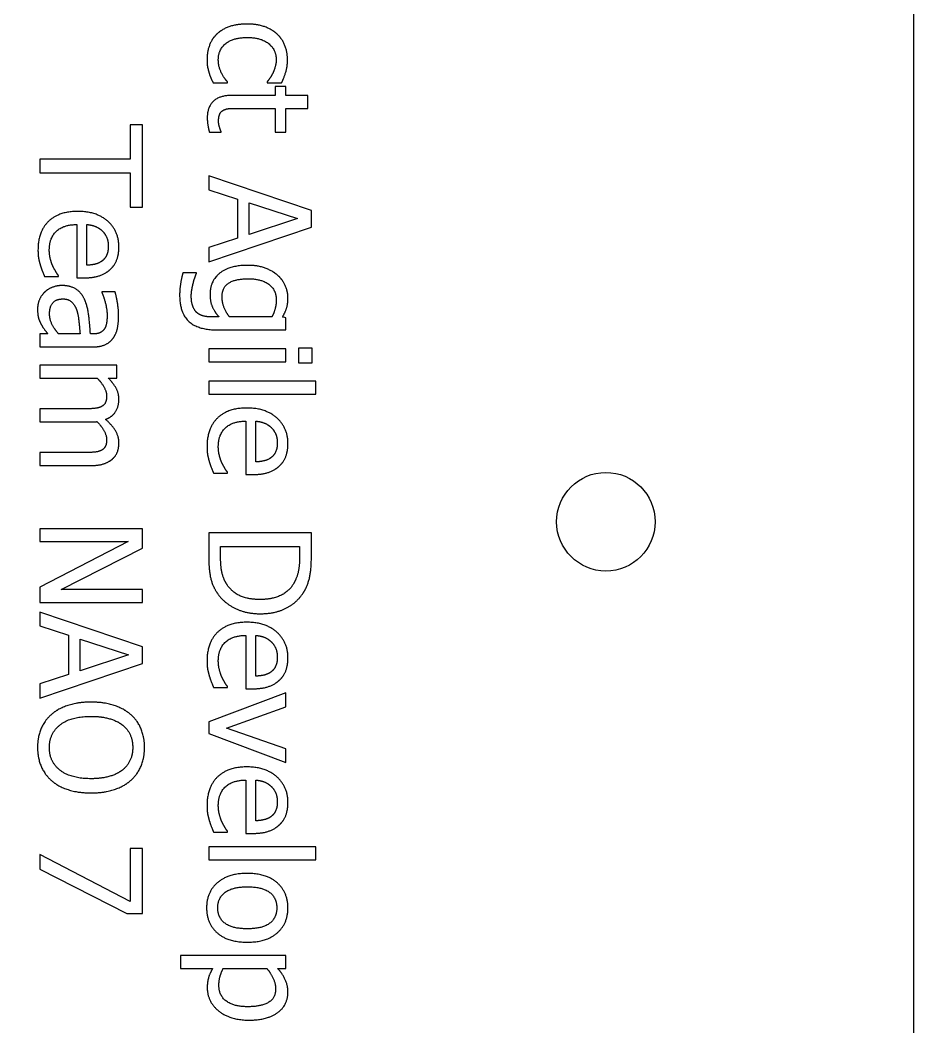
# Model space of a CAD drawing. Header units: millimetres. Extents: x 0 to 180, y 0 to 151.
# Drawn here: x 136.47 to 180, y 50.91 to 99.92 of the extents above; entities that cross this region are included whole.
import ezdxf

# ---------------------------------------------------------------- set-up
doc = ezdxf.new("R2010")
doc.units = ezdxf.units.MM

msp = doc.modelspace()

# ---------------------------------------------------------------- linework, layer by layer
for p, q in [((139.716, 87.988), (139.716, 89.969)), ((146.154, 85.47), (145.825, 85.47)), ((148.735, 85.47), (146.672, 85.47)), ((139.388, 84.641), (138.347, 84.641)), ((140.012, 84.641), (139.89, 84.641)), ((147.949, 78.415), (147.949, 80.397)), ((147.949, 67.986), (147.949, 69.967)), ((147.949, 60.944), (147.949, 62.925)), ((146.356, 53.752), (148.487, 53.752))]:
    msp.add_line(p, q)
for points in [[(0, 0), (180, 0), (180, 151), (0, 151)], [(137.423, 92.485), (141.831, 92.485), (141.831, 90.808), (142.423, 90.808), (142.423, 94.827), (141.831, 94.827), (141.831, 93.15), (137.423, 93.15)], [(145.655, 91.665), (147.053, 91.211), (147.053, 89.303), (145.655, 88.849), (145.655, 88.148), (150.655, 89.833), (150.655, 90.652), (145.655, 92.338)], [(147.62, 91.029), (149.974, 90.259), (147.62, 89.485)], [(145.655, 83.91), (145.655, 83.278), (149.407, 83.278), (149.407, 83.91)], [(150.031, 83.233), (150.688, 83.233), (150.688, 83.95), (150.031, 83.95)], [(145.655, 82.338), (145.655, 81.705), (150.878, 81.705), (150.878, 82.338)], [(142.423, 72.194), (138.464, 72.194), (142.423, 74.207), (142.423, 75.152), (137.423, 75.152), (137.423, 74.532), (141.734, 74.532), (137.423, 72.319), (137.423, 71.574), (142.423, 71.574)], [(138.821, 69.973), (138.821, 68.065), (137.423, 67.611), (137.423, 66.91), (142.423, 68.596), (142.423, 69.414), (137.423, 71.1), (137.423, 70.427)], [(141.742, 69.021), (139.388, 68.247), (139.388, 69.791)], [(146.518, 65.457), (149.407, 66.483), (149.407, 67.167), (145.655, 65.765), (145.655, 65.198), (149.407, 63.784), (149.407, 64.44)], [(142.423, 59.596), (141.835, 59.596), (141.835, 57.015), (137.423, 59.301), (137.423, 58.588), (141.673, 56.424), (142.423, 56.424)], [(145.655, 59.675), (145.655, 59.043), (150.878, 59.043), (150.878, 59.675)]]:
    msp.add_lwpolyline(points, close=True)
for points in [[(145.866, 96.872), (146.575, 96.872), (146.575, 96.908)], [(147.098, 95.624), (148.885, 95.624), (148.885, 94.461), (149.407, 94.461), (149.407, 95.624), (150.485, 95.624), (150.485, 96.256), (149.407, 96.256), (149.407, 96.681), (148.885, 96.681), (148.885, 96.256), (146.806, 96.256)], [(148.496, 96.908), (148.496, 96.872), (149.205, 96.872)], [(145.688, 94.461), (146.255, 94.461), (146.255, 94.497)], [(139.234, 89.969), (139.234, 87.372), (139.578, 87.372)], [(137.654, 87.441), (138.343, 87.441), (138.343, 87.477)], [(145.056, 87.589), (145.056, 87.621), (144.399, 87.621)], [(141.094, 86.695), (140.45, 86.695), (140.45, 86.659)], [(146.085, 84.838), (149.407, 84.838), (149.407, 85.433), (149.249, 85.47)], [(137.82, 84.641), (137.423, 84.641), (137.423, 84.009), (139.988, 84.009)], [(140.762, 82.489), (141.175, 82.489), (141.175, 83.122), (137.423, 83.122), (137.423, 82.489), (140.227, 82.489)], [(139.595, 80.994), (137.423, 80.994), (137.423, 80.362), (139.894, 80.362)], [(147.466, 80.397), (147.466, 77.799), (147.811, 77.799)], [(139.595, 78.867), (137.423, 78.867), (137.423, 78.235), (139.894, 78.235)], [(145.886, 77.868), (146.575, 77.868), (146.575, 77.905)], [(150.655, 73.825), (150.655, 74.963), (145.655, 74.963), (145.655, 73.812)], [(146.231, 73.792), (146.231, 74.299), (150.08, 74.299), (150.08, 73.792)], [(147.466, 69.967), (147.466, 67.37), (147.811, 67.37)], [(145.886, 67.439), (146.575, 67.439), (146.575, 67.475)], [(147.466, 62.925), (147.466, 60.328), (147.811, 60.328)], [(145.886, 60.397), (146.575, 60.397), (146.575, 60.433)], [(149.014, 53.752), (149.407, 53.752), (149.407, 54.384), (144.274, 54.384), (144.274, 53.752), (145.846, 53.752)]]:
    msp.add_lwpolyline(points)
msp.add_circle((165, 75.5), 2.4)
for points in [[(147.523, 99.728), (147.029, 99.728), (146.291, 99.473), (146.052, 99.242)], [(148.982, 99.242), (148.739, 99.465), (148.017, 99.728), (147.523, 99.728)], [(146.052, 99.242), (145.809, 99.011), (145.57, 98.367), (145.57, 97.978)], [(146.121, 97.99), (146.121, 98.5), (146.863, 99.076), (147.523, 99.076)], [(147.523, 99.076), (148.2, 99.076), (148.941, 98.48), (148.941, 97.99)], [(149.492, 97.978), (149.492, 98.359), (149.229, 99.019), (148.982, 99.242)], [(145.57, 97.978), (145.57, 97.779), (145.619, 97.524), (145.667, 97.362)], [(146.575, 96.908), (146.376, 97.123), (146.121, 97.682), (146.121, 97.99)], [(148.941, 97.99), (148.941, 97.828), (148.84, 97.471), (148.775, 97.338)], [(149.205, 96.872), (149.318, 97.094), (149.492, 97.67), (149.492, 97.978)], [(145.667, 97.362), (145.696, 97.248), (145.821, 96.965), (145.866, 96.872)], [(148.775, 97.338), (148.698, 97.188), (148.552, 96.977), (148.496, 96.908)], [(146.806, 96.256), (146.17, 96.256), (145.582, 95.676), (145.582, 95.162)], [(146.368, 95.534), (146.502, 95.603), (146.814, 95.624), (147.098, 95.624)], [(145.582, 95.162), (145.582, 95.004), (145.639, 94.639), (145.688, 94.461)], [(146.133, 95.004), (146.133, 95.222), (146.251, 95.478), (146.368, 95.534)], [(146.255, 94.497), (146.227, 94.562), (146.133, 94.85), (146.133, 95.004)], [(139.279, 90.609), (138.347, 90.609), (137.338, 89.621), (137.338, 88.721)], [(141.28, 88.875), (141.28, 89.649), (140.194, 90.609), (139.279, 90.609)], [(137.889, 88.729), (137.889, 89.313), (138.582, 89.969), (139.234, 89.969)], [(139.716, 89.969), (139.955, 89.949), (140.316, 89.803), (140.466, 89.661)], [(140.466, 89.661), (140.612, 89.515), (140.762, 89.163), (140.762, 88.912)], [(137.338, 88.721), (137.338, 88.494), (137.39, 88.194), (137.443, 88.012)], [(138.055, 87.959), (137.982, 88.122), (137.889, 88.523), (137.889, 88.729)], [(140.762, 88.912), (140.762, 88.656), (140.612, 88.312), (140.47, 88.203)], [(140.863, 87.789), (141.078, 87.988), (141.28, 88.527), (141.28, 88.875)], [(137.443, 88.012), (137.48, 87.882), (137.609, 87.55), (137.654, 87.441)], [(138.343, 87.477), (138.278, 87.554), (138.136, 87.789), (138.055, 87.959)], [(139.578, 87.372), (140.028, 87.372), (140.648, 87.587), (140.863, 87.789)], [(140.47, 88.203), (140.344, 88.101), (139.971, 87.996), (139.716, 87.988)], [(147.568, 87.982), (146.672, 87.982), (145.72, 87.224), (145.72, 86.584)], [(149.01, 87.5), (148.755, 87.718), (148.034, 87.982), (147.568, 87.982)], [(144.399, 87.621), (144.326, 87.374), (144.237, 86.799), (144.237, 86.523)], [(144.902, 87.119), (144.938, 87.277), (145.027, 87.524), (145.056, 87.589)], [(146.303, 86.442), (146.303, 86.912), (146.956, 87.329), (147.58, 87.329)], [(147.58, 87.329), (148.24, 87.329), (148.945, 86.778), (148.945, 86.3)], [(149.513, 86.402), (149.513, 86.709), (149.249, 87.289), (149.01, 87.5)], [(138.509, 86.999), (138.258, 86.999), (137.804, 86.817), (137.65, 86.667)], [(139.607, 86.314), (139.449, 86.671), (138.898, 86.999), (138.509, 86.999)], [(144.804, 86.474), (144.804, 86.649), (144.857, 86.944), (144.902, 87.119)], [(137.65, 86.667), (137.492, 86.509), (137.317, 86.092), (137.317, 85.861)], [(137.901, 85.634), (137.901, 85.982), (138.229, 86.347), (138.553, 86.347)], [(138.553, 86.347), (138.837, 86.347), (139.157, 86.019), (139.234, 85.767)], [(139.89, 84.641), (139.862, 85.139), (139.753, 85.998), (139.607, 86.314)], [(140.45, 86.659), (140.575, 86.363), (140.705, 85.771), (140.705, 85.553)], [(141.264, 85.549), (141.264, 85.869), (141.142, 86.521), (141.094, 86.695)], [(144.237, 86.523), (144.237, 85.668), (145.128, 84.838), (146.085, 84.838)], [(145.096, 85.664), (144.958, 85.778), (144.804, 86.183), (144.804, 86.474)], [(145.72, 86.584), (145.72, 86.215), (145.931, 85.725), (146.154, 85.47)], [(146.672, 85.47), (146.498, 85.676), (146.303, 86.195), (146.303, 86.442)], [(148.945, 86.3), (148.945, 86.102), (148.848, 85.705), (148.735, 85.47)], [(149.249, 85.47), (149.375, 85.684), (149.513, 86.11), (149.513, 86.402)], [(137.317, 85.861), (137.317, 85.577), (137.411, 85.265), (137.5, 85.099)], [(139.234, 85.767), (139.299, 85.553), (139.368, 84.868), (139.388, 84.641)], [(138.347, 84.641), (138.156, 84.852), (137.901, 85.338), (137.901, 85.634)], [(140.705, 85.553), (140.705, 85.366), (140.656, 85.018), (140.579, 84.896)], [(140.984, 84.418), (141.142, 84.629), (141.264, 85.16), (141.264, 85.549)], [(145.825, 85.47), (145.594, 85.47), (145.234, 85.555), (145.096, 85.664)], [(137.5, 85.099), (137.561, 84.977), (137.763, 84.718), (137.82, 84.641)], [(140.579, 84.896), (140.502, 84.775), (140.231, 84.641), (140.012, 84.641)], [(139.988, 84.009), (140.34, 84.009), (140.83, 84.212), (140.984, 84.418)], [(140.227, 82.489), (140.425, 82.279), (140.681, 81.829), (140.681, 81.626)], [(141.28, 81.464), (141.28, 81.756), (141.009, 82.242), (140.762, 82.489)], [(140.681, 81.626), (140.681, 81.412), (140.551, 81.165), (140.417, 81.1)], [(140.632, 80.484), (140.976, 80.618), (141.28, 81.132), (141.28, 81.464)], [(140.417, 81.1), (140.296, 81.035), (139.854, 80.994), (139.595, 80.994)], [(147.511, 81.037), (146.579, 81.037), (145.57, 80.048), (145.57, 79.149)], [(149.513, 79.303), (149.513, 80.077), (148.427, 81.037), (147.511, 81.037)], [(139.894, 80.362), (140, 80.362), (140.158, 80.37), (140.215, 80.374)], [(140.215, 80.374), (140.441, 80.139), (140.681, 79.694), (140.681, 79.499)], [(141.28, 79.337), (141.28, 79.653), (140.952, 80.196), (140.632, 80.484)], [(146.121, 79.157), (146.121, 79.74), (146.814, 80.397), (147.466, 80.397)], [(147.949, 80.397), (148.188, 80.376), (148.548, 80.231), (148.698, 80.089)], [(148.698, 80.089), (148.844, 79.943), (148.994, 79.59), (148.994, 79.339)], [(140.681, 79.499), (140.681, 79.284), (140.551, 79.037), (140.417, 78.972)], [(140.417, 78.972), (140.296, 78.908), (139.854, 78.867), (139.595, 78.867)], [(140.96, 78.551), (141.13, 78.697), (141.28, 79.094), (141.28, 79.337)], [(145.57, 79.149), (145.57, 78.922), (145.623, 78.622), (145.675, 78.44)], [(146.287, 78.387), (146.214, 78.549), (146.121, 78.95), (146.121, 79.157)], [(148.994, 79.339), (148.994, 79.084), (148.844, 78.739), (148.702, 78.63)], [(149.095, 78.217), (149.31, 78.415), (149.513, 78.954), (149.513, 79.303)], [(139.894, 78.235), (140.279, 78.235), (140.79, 78.401), (140.96, 78.551)], [(145.675, 78.44), (145.712, 78.31), (145.842, 77.978), (145.886, 77.868)], [(148.702, 78.63), (148.577, 78.529), (148.204, 78.423), (147.949, 78.415)], [(146.575, 77.905), (146.51, 77.982), (146.368, 78.217), (146.287, 78.387)], [(147.811, 77.799), (148.261, 77.799), (148.88, 78.014), (149.095, 78.217)], [(145.655, 73.812), (145.655, 73.205), (145.817, 72.423), (146.056, 72.042)], [(146.563, 72.41), (146.372, 72.682), (146.231, 73.35), (146.231, 73.792)], [(150.08, 73.792), (150.08, 73.342), (149.938, 72.739), (149.78, 72.471)], [(150.258, 72.034), (150.444, 72.317), (150.655, 73.12), (150.655, 73.825)], [(146.056, 72.042), (146.364, 71.576), (147.466, 71.021), (148.151, 71.021)], [(148.159, 71.714), (147.576, 71.714), (146.798, 72.062), (146.563, 72.41)], [(149.78, 72.471), (149.549, 72.094), (148.735, 71.714), (148.159, 71.714)], [(148.151, 71.021), (148.88, 71.021), (149.938, 71.551), (150.258, 72.034)], [(147.511, 70.607), (146.579, 70.607), (145.57, 69.619), (145.57, 68.719)], [(149.513, 68.873), (149.513, 69.647), (148.427, 70.607), (147.511, 70.607)], [(146.121, 68.727), (146.121, 69.311), (146.814, 69.967), (147.466, 69.967)], [(147.949, 69.967), (148.188, 69.947), (148.548, 69.801), (148.698, 69.659)], [(148.698, 69.659), (148.844, 69.513), (148.994, 69.161), (148.994, 68.91)], [(145.57, 68.719), (145.57, 68.492), (145.623, 68.192), (145.675, 68.01)], [(146.287, 67.957), (146.214, 68.12), (146.121, 68.521), (146.121, 68.727)], [(148.994, 68.91), (148.994, 68.654), (148.844, 68.31), (148.702, 68.201)], [(149.095, 67.787), (149.31, 67.986), (149.513, 68.525), (149.513, 68.873)], [(148.702, 68.201), (148.577, 68.099), (148.204, 67.994), (147.949, 67.986)], [(145.675, 68.01), (145.712, 67.88), (145.842, 67.548), (145.886, 67.439)], [(146.575, 67.475), (146.51, 67.552), (146.368, 67.787), (146.287, 67.957)], [(147.811, 67.37), (148.261, 67.37), (148.88, 67.585), (149.095, 67.787)], [(139.923, 66.72), (139.307, 66.72), (138.33, 66.412), (137.998, 66.124)], [(141.852, 66.12), (141.507, 66.408), (140.551, 66.72), (139.923, 66.72)], [(137.998, 66.124), (137.662, 65.828), (137.317, 65.018), (137.317, 64.511)], [(137.893, 64.507), (137.893, 65.2), (138.938, 66.027), (139.923, 66.027)], [(139.923, 66.027), (140.409, 66.027), (141.179, 65.816), (141.434, 65.618)], [(142.528, 64.511), (142.528, 65.014), (142.184, 65.828), (141.852, 66.12)], [(141.434, 65.618), (141.702, 65.411), (141.953, 64.868), (141.953, 64.507)], [(137.317, 64.511), (137.317, 64.021), (137.65, 63.207), (137.998, 62.899)], [(139.923, 62.992), (138.938, 62.992), (137.893, 63.814), (137.893, 64.507)], [(141.953, 64.507), (141.953, 64.159), (141.693, 63.6), (141.434, 63.401)], [(141.852, 62.899), (142.172, 63.182), (142.528, 64.001), (142.528, 64.511)], [(141.434, 63.401), (141.183, 63.207), (140.417, 62.992), (139.923, 62.992)], [(147.511, 63.565), (146.579, 63.565), (145.57, 62.577), (145.57, 61.677)], [(149.513, 61.831), (149.513, 62.605), (148.427, 63.565), (147.511, 63.565)], [(137.998, 62.899), (138.33, 62.607), (139.315, 62.299), (139.923, 62.299)], [(139.923, 62.299), (140.547, 62.299), (141.519, 62.615), (141.852, 62.899)], [(146.121, 61.685), (146.121, 62.269), (146.814, 62.925), (147.466, 62.925)], [(147.949, 62.925), (148.188, 62.905), (148.548, 62.759), (148.698, 62.617)], [(148.698, 62.617), (148.844, 62.471), (148.994, 62.119), (148.994, 61.868)], [(148.994, 61.868), (148.994, 61.612), (148.844, 61.268), (148.702, 61.158)], [(149.095, 60.745), (149.31, 60.944), (149.513, 61.483), (149.513, 61.831)], [(145.57, 61.677), (145.57, 61.45), (145.623, 61.15), (145.675, 60.968)], [(146.287, 60.915), (146.214, 61.077), (146.121, 61.479), (146.121, 61.685)], [(145.675, 60.968), (145.712, 60.838), (145.842, 60.506), (145.886, 60.397)], [(146.575, 60.433), (146.51, 60.51), (146.368, 60.745), (146.287, 60.915)], [(148.702, 61.158), (148.577, 61.057), (148.204, 60.952), (147.949, 60.944)], [(147.811, 60.328), (148.261, 60.328), (148.88, 60.543), (149.095, 60.745)], [(147.531, 58.383), (146.615, 58.383), (145.55, 57.487), (145.55, 56.705)], [(149.513, 56.705), (149.513, 57.459), (148.471, 58.383), (147.531, 58.383)], [(146.093, 56.705), (146.093, 57.196), (146.822, 57.731), (147.531, 57.731)], [(147.531, 57.731), (148.261, 57.731), (148.97, 57.196), (148.97, 56.705)], [(145.55, 56.705), (145.55, 55.944), (146.583, 55.032), (147.531, 55.032)], [(147.531, 55.684), (146.81, 55.684), (146.093, 56.219), (146.093, 56.705)], [(147.531, 55.032), (148.475, 55.032), (149.513, 55.944), (149.513, 56.705)], [(148.97, 56.705), (148.97, 56.215), (148.261, 55.684), (147.531, 55.684)], [(145.846, 53.752), (145.712, 53.529), (145.582, 53.099), (145.582, 52.82)], [(146.15, 52.925), (146.15, 53.152), (146.239, 53.504), (146.356, 53.752)], [(148.487, 53.752), (148.674, 53.529), (148.913, 53.026), (148.913, 52.759)], [(149.513, 52.605), (149.513, 52.941), (149.229, 53.517), (149.014, 53.752)], [(145.582, 52.82), (145.582, 52.135), (146.692, 51.239), (147.632, 51.239)], [(147.56, 51.892), (146.871, 51.892), (146.15, 52.435), (146.15, 52.925)], [(148.913, 52.759), (148.913, 52.301), (148.204, 51.892), (147.56, 51.892)], [(147.632, 51.239), (148.491, 51.239), (149.513, 51.961), (149.513, 52.605)]]:
    msp.add_open_spline(points, degree=2)

doc.saveas('drawing.dxf')
